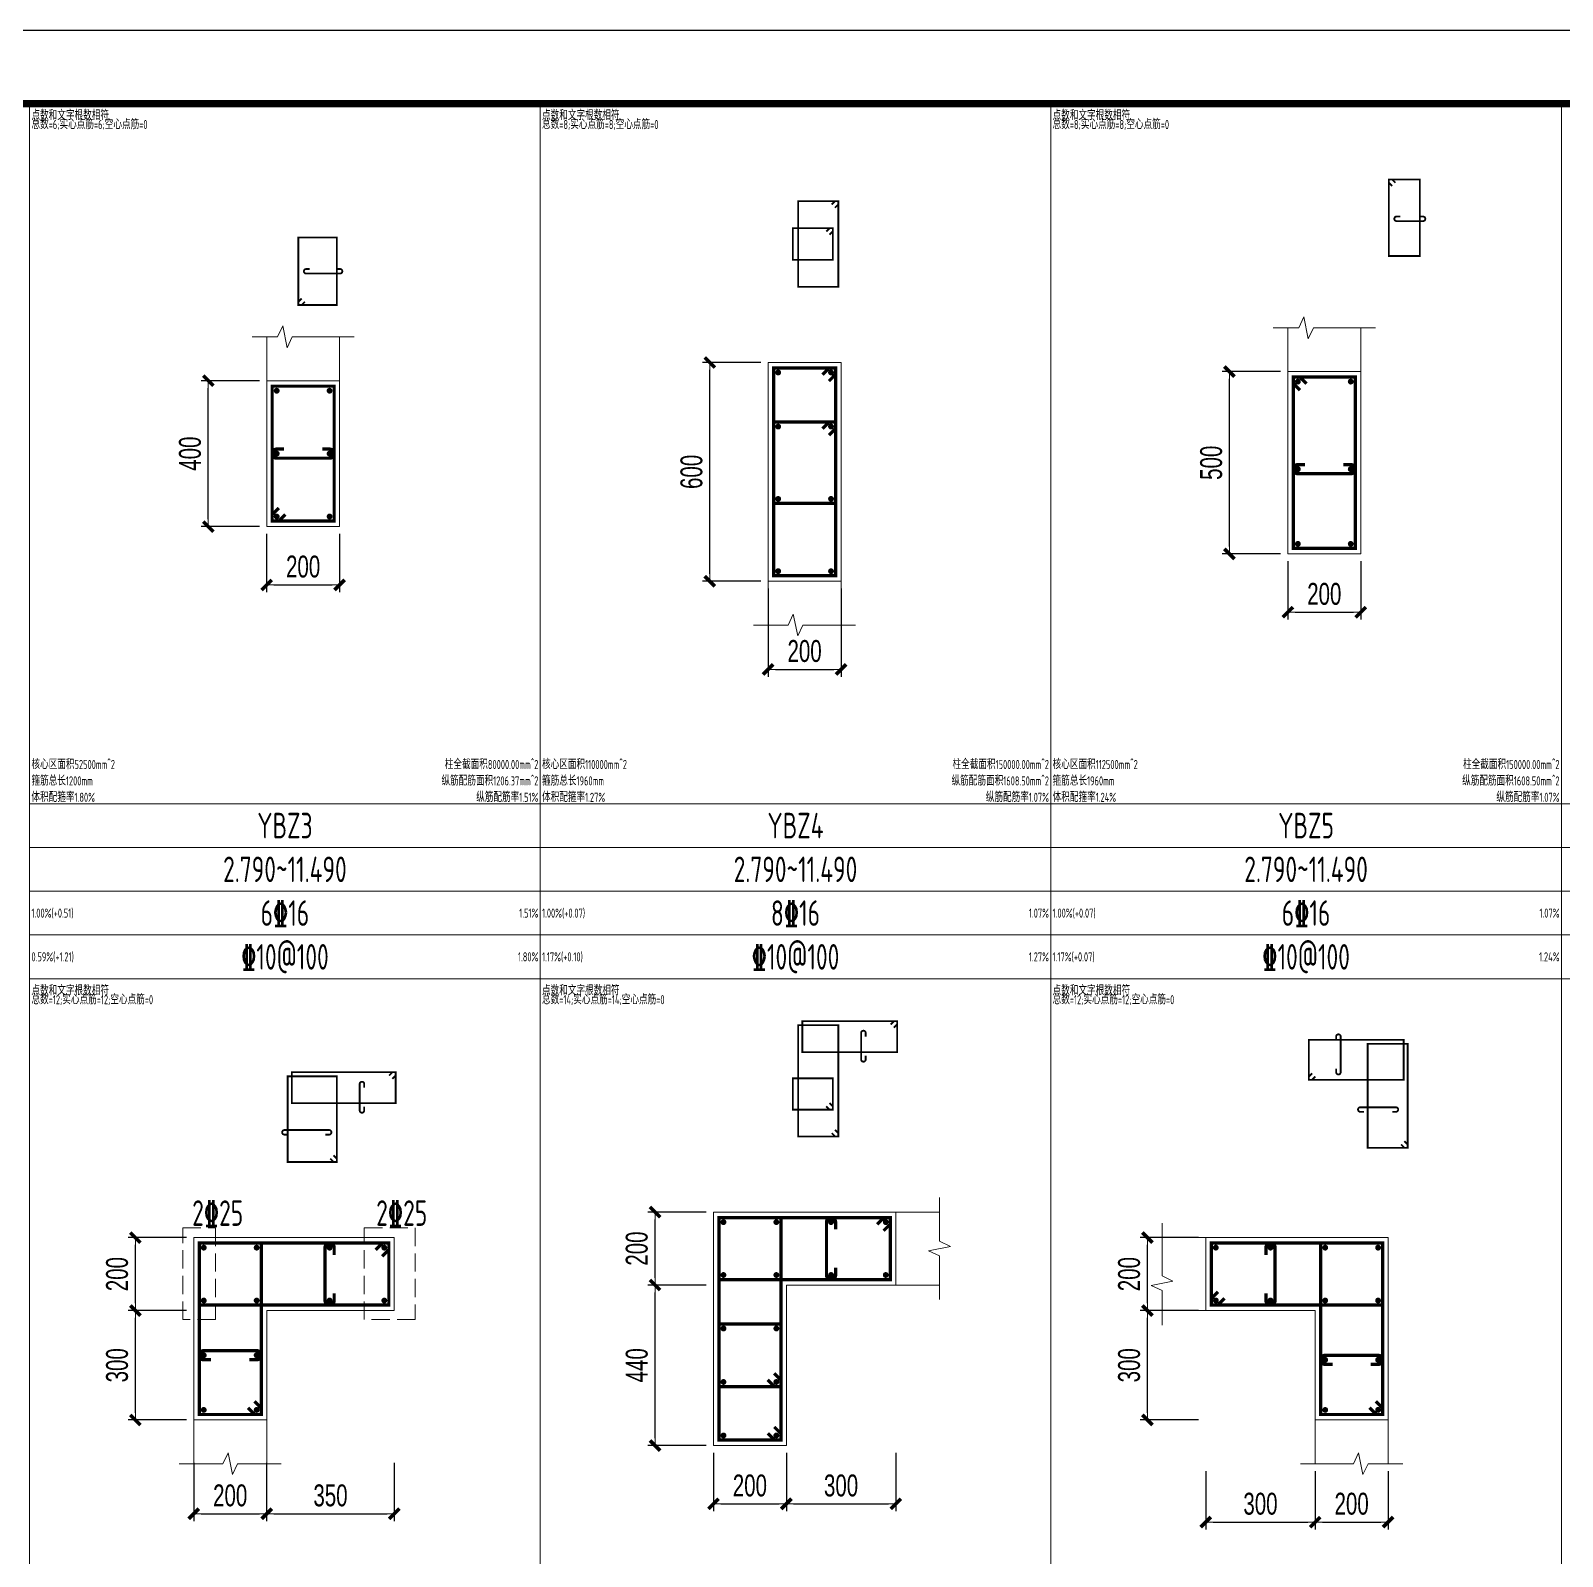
# Model space of a CAD drawing. Extents: x -129922 to 1190196, y -520662 to 139923.
# Drawn here: x 386104 to 407104, y -277397 to -256477 of the extents above; entities that cross this region are included whole.
import ezdxf
from ezdxf.enums import TextEntityAlignment as Align

# ---------------------------------------------------------------- set-up
doc = ezdxf.new("R2010")
doc.units = 0
doc.header["$LTSCALE"] = 1000
doc.header["$MEASUREMENT"] = 0
doc.linetypes.add('DASH', pattern=[0.35, 0.25, -0.1])
for name, color, linetype, lineweight in [('S-墙柱-REIN', 1, 'Continuous', 20), ('S-墙柱-大样细线', 7, 'Continuous', 20), ('S-墙柱-编号', 4, 'Continuous', 20), ('S-墙柱-连梁虚线', 4, 'DASH', 20), ('S-大样-DIM', 3, 'Continuous', 20), ('S-大样-REIN', 1, 'Continuous', 20), ('S-大样-实线', 2, 'Continuous', 20), ('S-通用-TAB', 7, 'Continuous', 20)]:
    doc.layers.add(name, color=color, linetype=linetype, lineweight=lineweight)
doc.layers.add('Y-云图图框', color=7, linetype='Continuous')
doc.layers.add('z-计算配筋', color=7, linetype='Continuous')
doc.layers.add('配箍校核', color=34, linetype='Continuous', plot=False)
doc.styles.add('_YT_Name', font='', dxfattribs={"width": 0.8})
doc.styles.add('_YT_Sign_Text', font='ros.shx', dxfattribs={"width": 0.8, "bigfont": 'hztxt.shx'})
doc.styles.add('BW_Dim', font='Bweng.shx', dxfattribs={"width": 0.7, "bigfont": 'hztxt.shx'})
doc.styles.add('BW_Rein', font='tssdeng.shx', dxfattribs={"width": 0.7, "bigfont": 'hztxt.shx'})
doc.styles.get("Standard").update_dxf_attribs({"font": 'gbenor.shx', "bigfont": 'gbcbig.shx'})
doc.styles.add('TSSD_Rein', font='tssdeng.shx', dxfattribs={"width": 0.7, "bigfont": 'hztxt.shx'})
doc.styles.get('_YT_Name').set_extended_font_data('SimHei')
doc.dimstyles.new('Cyz_20_100', dxfattribs={"dimtxt": 300, "dimasz": 100, "dimexe": 100, "dimexo": 100, "dimgap": 100, "dimtad": 1, "dimdec": 0, "dimlfac": 0.2, "dimzin": 0, "dimdsep": 46, "dimtxsty": 'BW_Dim', "dimblk": '_bwk', "dimcen": 0, "dimclrt": 7, "dimadec": 0, "dimazin": 0, "dimtfac": 1, "dimtdec": 0, "dimtix": 1, "dimtmove": 2, "dimatfit": 0, "dimfxl": 0, "dimtolj": 1, "dimtzin": 0, "dimarcsym": 0})

# ---------------------------------------------------------------- blocks, each defined once
blk = doc.blocks.new('ECMCTK_A1_横_单行图名--0')
at = {"color": 4}
blk.add_lwpolyline([(0, 0), (841, 0), (841, 594), (0, 594)], close=True, dxfattribs=at)
at = {"const_width": 1}
blk.add_lwpolyline([(25, 10), (831, 10), (831, 584), (25, 584)], close=True, dxfattribs=at)
at = {"color": 80, "flags": 3}
for tag, height, p in [('YTHQINS', 3, (34.31, 585.5)), ('ECMCKEY', 3, (292.07, 288.23)), ('YTTQINS', 5.62, (848.03, 12.81)), ('YTFRAME', 3, (652.76, 5.84)), ('YTBARCODE_T1', 3, (749.78, 5.95))]:
    blk.add_attdef(tag, text='', height=height, dxfattribs=at).set_placement(p, align=Align.MIDDLE_CENTER)
for tag, height, style, width, p in [('工程号', 4, '_YT_Sign_Text', 0.5, (804.08, 44.12)), ('证书编号', 4, '_YT_Sign_Text', 0.8, (708.87, 43.81)), ('审查批准号', 4, '_YT_Sign_Text', 0.8, (761.06, 43.81)), ('设计单位', 6, '_YT_Name', 0.8, (623.75, 38.6)), ('建设单位', 4, '_YT_Sign_Text', 0.8, (734.96, 36.11)), ('阶段', 4, '_YT_Sign_Text', 0.8, (804.08, 35.81)), ('项目号', 4, '_YT_Sign_Text', 0.5, (822.08, 33.72)), ('项目名称', 4, '_YT_Sign_Text', 0.8, (734.96, 28.11)), ('专业', 4, '_YT_Sign_Text', 0.8, (804.08, 27.31)), ('图纸编号', 4, '_YT_Sign_Text', 0.5, (803.93, 19.36)), ('图纸名称', 4.5, '_YT_Name', 0.8, (735.39, 15.06)), ('版本号', 4, '_YT_Sign_Text', 0.8, (822.08, 13)), ('出图比例', 4.2, '_YT_Sign_Text', 0.8, (681.82, 11.78)), ('日期', 4, '_YT_Sign_Text', 0.5, (803.88, 12.13))]:
    blk.add_attdef(tag, text='', height=height, dxfattribs=dict(style=style, width=width)).set_placement(p, align=Align.CENTER)
at = {"style": '_YT_Sign_Text', "width": 0.8, "flags": 3}
for tag, p, height in [('[审定人]', (590.95, 27.81), 4.1), ('{审定人}', (605.87, 26.45), 6.24), ('[校对人]', (642.23, 27.82), 4.1), ('{校对人}', (658.35, 26.53), 6.24), ('{审核人}', (606.98, 18.44), 6.24), ('{设计人}', (658.48, 18.54), 6.24), ('[审核人]', (591.01, 19.76), 4.1), ('[设计人]', (642.47, 20.21), 4.1), ('{项目负责人}', (608.28, 10.72), 6.24), ('{专业负责人}', (658.58, 10.36), 6.24), ('[项目负责人]', (590.78, 12.01), 4.1), ('[专业负责人]', (642.74, 11.77), 4.1)]:
    blk.add_attdef(tag, p, '', height=height, dxfattribs=at)
at = {"color": 80, "flags": 3}
for tag, p in [('YTQRCODE', (551.04, 11.91)), ('YTBZSIT', (25, 10)), ('EXT_TK_LEFT', (25, 10))]:
    blk.add_attdef(tag, p, '', height=3, dxfattribs=at)
blk = doc.blocks.new('_bwk')
blk.add_line((-1, 0), (0, 0))
at = {"const_width": 0.5}
blk.add_lwpolyline([(-0.7, -0.7), (0.7, 0.7)], dxfattribs=at)
blk = doc.blocks.new('*D1478')
at = {"layer": 'Defpoints', "color": 0, "transparency": 16777216}
for p in [(388540, -261277), (389340, -261277), (389340, -263277)]:
    blk.add_point(p, dxfattribs=at)
at = {"layer": 'S-大样-DIM', "color": 0, "lineweight": -2, "transparency": 16777216}
for p, q in [((389240, -261277), (388440, -261277)), ((388540, -263177), (388540, -261377)), ((389240, -263277), (388440, -263277))]:
    blk.add_line(p, q, dxfattribs=at)
at = {"layer": 'S-大样-DIM', "color": 0, "lineweight": -2, "transparency": 16777216, "xscale": 100, "yscale": 100, "zscale": 100}
for p, rotation in [((388540, -261277), 90), ((388540, -263277), 270)]:
    blk.add_blockref('_bwk', p, dxfattribs=dict(at, rotation=rotation))
at = {"layer": 'S-大样-DIM', "color": 7, "transparency": 16777216, "insert": (388290, -262277), "char_height": 300, "attachment_point": 5, "rotation": 90, "style": 'BW_Dim'}
blk.add_mtext('\\A1;400', dxfattribs=at)
blk = doc.blocks.new('*D1479')
at = {"layer": 'Defpoints', "color": 0, "transparency": 16777216}
for p in [(389340, -263277), (390340, -263277), (390340, -264077)]:
    blk.add_point(p, dxfattribs=at)
at = {"layer": 'S-大样-DIM', "color": 0, "lineweight": -2, "transparency": 16777216}
for p, q in [((389340, -263377), (389340, -264177)), ((390340, -263377), (390340, -264177)), ((389440, -264077), (390240, -264077))]:
    blk.add_line(p, q, dxfattribs=at)
at = {"layer": 'S-大样-DIM', "color": 0, "lineweight": -2, "transparency": 16777216, "xscale": 100, "yscale": 100, "zscale": 100, "rotation": 180}
blk.add_blockref('_bwk', (389340, -264077), dxfattribs=at)
at = {"layer": 'S-大样-DIM', "color": 0, "lineweight": -2, "transparency": 16777216, "xscale": 100, "yscale": 100, "zscale": 100}
blk.add_blockref('_bwk', (390340, -264077), dxfattribs=at)
at = {"layer": 'S-大样-DIM', "color": 7, "transparency": 16777216, "insert": (389840, -263827), "char_height": 300, "attachment_point": 5, "style": 'BW_Dim'}
blk.add_mtext('\\A1;200', dxfattribs=at)
blk = doc.blocks.new('*D1434')
at = {"layer": 'Defpoints', "color": 0, "transparency": 16777216}
for p in [(403715, -276127), (404715, -276127), (404715, -276927)]:
    blk.add_point(p, dxfattribs=at)
at = {"layer": 'S-大样-DIM', "color": 0, "lineweight": -2, "transparency": 16777216}
for p, q in [((403715, -276227), (403715, -277027)), ((404715, -276227), (404715, -277027)), ((403815, -276927), (404615, -276927))]:
    blk.add_line(p, q, dxfattribs=at)
at = {"layer": 'S-大样-DIM', "color": 0, "lineweight": -2, "transparency": 16777216, "xscale": 100, "yscale": 100, "zscale": 100, "rotation": 180}
blk.add_blockref('_bwk', (403715, -276927), dxfattribs=at)
at = {"layer": 'S-大样-DIM', "color": 0, "lineweight": -2, "transparency": 16777216, "xscale": 100, "yscale": 100, "zscale": 100}
blk.add_blockref('_bwk', (404715, -276927), dxfattribs=at)
at = {"layer": 'S-大样-DIM', "color": 7, "transparency": 16777216, "insert": (404215, -276677), "char_height": 300, "attachment_point": 5, "style": 'BW_Dim'}
blk.add_mtext('\\A1;200', dxfattribs=at)
blk = doc.blocks.new('*D1435')
at = {"layer": 'Defpoints', "color": 0, "transparency": 16777216}
for p in [(402215, -276127), (403715, -276127), (403715, -276927)]:
    blk.add_point(p, dxfattribs=at)
at = {"layer": 'S-大样-DIM', "color": 0, "lineweight": -2, "transparency": 16777216}
for p, q in [((402215, -276227), (402215, -277027)), ((403715, -276227), (403715, -277027)), ((402315, -276927), (403615, -276927))]:
    blk.add_line(p, q, dxfattribs=at)
at = {"layer": 'S-大样-DIM', "color": 0, "lineweight": -2, "transparency": 16777216, "xscale": 100, "yscale": 100, "zscale": 100, "rotation": 180}
blk.add_blockref('_bwk', (402215, -276927), dxfattribs=at)
at = {"layer": 'S-大样-DIM', "color": 0, "lineweight": -2, "transparency": 16777216, "xscale": 100, "yscale": 100, "zscale": 100}
blk.add_blockref('_bwk', (403715, -276927), dxfattribs=at)
at = {"layer": 'S-大样-DIM', "color": 7, "transparency": 16777216, "insert": (402965, -276677), "char_height": 300, "attachment_point": 5, "style": 'BW_Dim'}
blk.add_mtext('\\A1;300', dxfattribs=at)
blk = doc.blocks.new('*D1436')
at = {"layer": 'Defpoints', "color": 0, "transparency": 16777216}
for p in [(401415, -273027), (402215, -273027), (402215, -274027)]:
    blk.add_point(p, dxfattribs=at)
at = {"layer": 'S-大样-DIM', "color": 0, "lineweight": -2, "transparency": 16777216}
for p, q in [((402115, -273027), (401315, -273027)), ((401415, -273927), (401415, -273127)), ((402115, -274027), (401315, -274027))]:
    blk.add_line(p, q, dxfattribs=at)
at = {"layer": 'S-大样-DIM', "color": 0, "lineweight": -2, "transparency": 16777216, "xscale": 100, "yscale": 100, "zscale": 100}
for p, rotation in [((401415, -273027), 90), ((401415, -274027), 270)]:
    blk.add_blockref('_bwk', p, dxfattribs=dict(at, rotation=rotation))
at = {"layer": 'S-大样-DIM', "color": 7, "transparency": 16777216, "insert": (401165, -273527), "char_height": 300, "attachment_point": 5, "rotation": 90, "style": 'BW_Dim'}
blk.add_mtext('\\A1;200', dxfattribs=at)
blk = doc.blocks.new('*D1437')
at = {"layer": 'Defpoints', "color": 0, "transparency": 16777216}
for p in [(401415, -274027), (402215, -274027), (402215, -275527)]:
    blk.add_point(p, dxfattribs=at)
at = {"layer": 'S-大样-DIM', "color": 0, "lineweight": -2, "transparency": 16777216}
for p, q in [((402115, -274027), (401315, -274027)), ((401415, -275427), (401415, -274127)), ((402115, -275527), (401315, -275527))]:
    blk.add_line(p, q, dxfattribs=at)
at = {"layer": 'S-大样-DIM', "color": 0, "lineweight": -2, "transparency": 16777216, "xscale": 100, "yscale": 100, "zscale": 100}
for p, rotation in [((401415, -274027), 90), ((401415, -275527), 270)]:
    blk.add_blockref('_bwk', p, dxfattribs=dict(at, rotation=rotation))
at = {"layer": 'S-大样-DIM', "color": 7, "transparency": 16777216, "insert": (401165, -274777), "char_height": 300, "attachment_point": 5, "rotation": 90, "style": 'BW_Dim'}
blk.add_mtext('\\A1;300', dxfattribs=at)
blk = doc.blocks.new('*D1438')
at = {"layer": 'Defpoints', "color": 0, "transparency": 16777216}
for p in [(396465, -275877), (397965, -275877), (397965, -276677)]:
    blk.add_point(p, dxfattribs=at)
at = {"layer": 'S-大样-DIM', "color": 0, "lineweight": -2, "transparency": 16777216}
for p, q in [((396465, -275977), (396465, -276777)), ((397965, -275977), (397965, -276777)), ((396565, -276677), (397865, -276677))]:
    blk.add_line(p, q, dxfattribs=at)
at = {"layer": 'S-大样-DIM', "color": 0, "lineweight": -2, "transparency": 16777216, "xscale": 100, "yscale": 100, "zscale": 100, "rotation": 180}
blk.add_blockref('_bwk', (396465, -276677), dxfattribs=at)
at = {"layer": 'S-大样-DIM', "color": 0, "lineweight": -2, "transparency": 16777216, "xscale": 100, "yscale": 100, "zscale": 100}
blk.add_blockref('_bwk', (397965, -276677), dxfattribs=at)
at = {"layer": 'S-大样-DIM', "color": 7, "transparency": 16777216, "insert": (397215, -276427), "char_height": 300, "attachment_point": 5, "style": 'BW_Dim'}
blk.add_mtext('\\A1;300', dxfattribs=at)
blk = doc.blocks.new('*D1439')
at = {"layer": 'Defpoints', "color": 0, "transparency": 16777216}
for p in [(395465, -275877), (396465, -275877), (396465, -276677)]:
    blk.add_point(p, dxfattribs=at)
at = {"layer": 'S-大样-DIM', "color": 0, "lineweight": -2, "transparency": 16777216}
for p, q in [((395465, -275977), (395465, -276777)), ((396465, -275977), (396465, -276777)), ((395565, -276677), (396365, -276677))]:
    blk.add_line(p, q, dxfattribs=at)
at = {"layer": 'S-大样-DIM', "color": 0, "lineweight": -2, "transparency": 16777216, "xscale": 100, "yscale": 100, "zscale": 100, "rotation": 180}
blk.add_blockref('_bwk', (395465, -276677), dxfattribs=at)
at = {"layer": 'S-大样-DIM', "color": 0, "lineweight": -2, "transparency": 16777216, "xscale": 100, "yscale": 100, "zscale": 100}
blk.add_blockref('_bwk', (396465, -276677), dxfattribs=at)
at = {"layer": 'S-大样-DIM', "color": 7, "transparency": 16777216, "insert": (395965, -276427), "char_height": 300, "attachment_point": 5, "style": 'BW_Dim'}
blk.add_mtext('\\A1;200', dxfattribs=at)
blk = doc.blocks.new('*D1440')
at = {"layer": 'Defpoints', "color": 0, "transparency": 16777216}
for p in [(394665, -272677), (395465, -272677), (395465, -273677)]:
    blk.add_point(p, dxfattribs=at)
at = {"layer": 'S-大样-DIM', "color": 0, "lineweight": -2, "transparency": 16777216}
for p, q in [((395365, -272677), (394565, -272677)), ((394665, -273577), (394665, -272777)), ((395365, -273677), (394565, -273677))]:
    blk.add_line(p, q, dxfattribs=at)
at = {"layer": 'S-大样-DIM', "color": 0, "lineweight": -2, "transparency": 16777216, "xscale": 100, "yscale": 100, "zscale": 100}
for p, rotation in [((394665, -272677), 90), ((394665, -273677), 270)]:
    blk.add_blockref('_bwk', p, dxfattribs=dict(at, rotation=rotation))
at = {"layer": 'S-大样-DIM', "color": 7, "transparency": 16777216, "insert": (394415, -273177), "char_height": 300, "attachment_point": 5, "rotation": 90, "style": 'BW_Dim'}
blk.add_mtext('\\A1;200', dxfattribs=at)
blk = doc.blocks.new('*D1441')
at = {"layer": 'Defpoints', "color": 0, "transparency": 16777216}
for p in [(394665, -273677), (395465, -273677), (395465, -275877)]:
    blk.add_point(p, dxfattribs=at)
at = {"layer": 'S-大样-DIM', "color": 0, "lineweight": -2, "transparency": 16777216}
for p, q in [((395365, -273677), (394565, -273677)), ((394665, -275777), (394665, -273777)), ((395365, -275877), (394565, -275877))]:
    blk.add_line(p, q, dxfattribs=at)
at = {"layer": 'S-大样-DIM', "color": 0, "lineweight": -2, "transparency": 16777216, "xscale": 100, "yscale": 100, "zscale": 100}
for p, rotation in [((394665, -273677), 90), ((394665, -275877), 270)]:
    blk.add_blockref('_bwk', p, dxfattribs=dict(at, rotation=rotation))
at = {"layer": 'S-大样-DIM', "color": 7, "transparency": 16777216, "insert": (394415, -274777), "char_height": 300, "attachment_point": 5, "rotation": 90, "style": 'BW_Dim'}
blk.add_mtext('\\A1;440', dxfattribs=at)
blk = doc.blocks.new('*D1442')
at = {"layer": 'Defpoints', "color": 0, "transparency": 16777216}
for p in [(389340, -276013), (391090, -276013), (391090, -276813)]:
    blk.add_point(p, dxfattribs=at)
at = {"layer": 'S-大样-DIM', "color": 0, "lineweight": -2, "transparency": 16777216}
for p, q in [((389340, -276113), (389340, -276913)), ((391090, -276113), (391090, -276913)), ((389440, -276813), (390990, -276813))]:
    blk.add_line(p, q, dxfattribs=at)
at = {"layer": 'S-大样-DIM', "color": 0, "lineweight": -2, "transparency": 16777216, "xscale": 100, "yscale": 100, "zscale": 100, "rotation": 180}
blk.add_blockref('_bwk', (389340, -276813), dxfattribs=at)
at = {"layer": 'S-大样-DIM', "color": 0, "lineweight": -2, "transparency": 16777216, "xscale": 100, "yscale": 100, "zscale": 100}
blk.add_blockref('_bwk', (391090, -276813), dxfattribs=at)
at = {"layer": 'S-大样-DIM', "color": 7, "transparency": 16777216, "insert": (390215, -276563), "char_height": 300, "attachment_point": 5, "style": 'BW_Dim'}
blk.add_mtext('\\A1;350', dxfattribs=at)
blk = doc.blocks.new('*D1443')
at = {"layer": 'Defpoints', "color": 0, "transparency": 16777216}
for p in [(388340, -276013), (389340, -276013), (389340, -276813)]:
    blk.add_point(p, dxfattribs=at)
at = {"layer": 'S-大样-DIM', "color": 0, "lineweight": -2, "transparency": 16777216}
for p, q in [((388340, -276113), (388340, -276913)), ((389340, -276113), (389340, -276913)), ((388440, -276813), (389240, -276813))]:
    blk.add_line(p, q, dxfattribs=at)
at = {"layer": 'S-大样-DIM', "color": 0, "lineweight": -2, "transparency": 16777216, "xscale": 100, "yscale": 100, "zscale": 100, "rotation": 180}
blk.add_blockref('_bwk', (388340, -276813), dxfattribs=at)
at = {"layer": 'S-大样-DIM', "color": 0, "lineweight": -2, "transparency": 16777216, "xscale": 100, "yscale": 100, "zscale": 100}
blk.add_blockref('_bwk', (389340, -276813), dxfattribs=at)
at = {"layer": 'S-大样-DIM', "color": 7, "transparency": 16777216, "insert": (388840, -276563), "char_height": 300, "attachment_point": 5, "style": 'BW_Dim'}
blk.add_mtext('\\A1;200', dxfattribs=at)
blk = doc.blocks.new('*D1444')
at = {"layer": 'Defpoints', "color": 0, "transparency": 16777216}
for p in [(387540, -273027), (388340, -273027), (388340, -274027)]:
    blk.add_point(p, dxfattribs=at)
at = {"layer": 'S-大样-DIM', "color": 0, "lineweight": -2, "transparency": 16777216}
for p, q in [((388240, -273027), (387440, -273027)), ((387540, -273927), (387540, -273127)), ((388240, -274027), (387440, -274027))]:
    blk.add_line(p, q, dxfattribs=at)
at = {"layer": 'S-大样-DIM', "color": 0, "lineweight": -2, "transparency": 16777216, "xscale": 100, "yscale": 100, "zscale": 100}
for p, rotation in [((387540, -273027), 90), ((387540, -274027), 270)]:
    blk.add_blockref('_bwk', p, dxfattribs=dict(at, rotation=rotation))
at = {"layer": 'S-大样-DIM', "color": 7, "transparency": 16777216, "insert": (387290, -273527), "char_height": 300, "attachment_point": 5, "rotation": 90, "style": 'BW_Dim'}
blk.add_mtext('\\A1;200', dxfattribs=at)
blk = doc.blocks.new('*D1445')
at = {"layer": 'Defpoints', "color": 0, "transparency": 16777216}
for p in [(387540, -274027), (388340, -274027), (388340, -275527)]:
    blk.add_point(p, dxfattribs=at)
at = {"layer": 'S-大样-DIM', "color": 0, "lineweight": -2, "transparency": 16777216}
for p, q in [((388240, -274027), (387440, -274027)), ((387540, -275427), (387540, -274127)), ((388240, -275527), (387440, -275527))]:
    blk.add_line(p, q, dxfattribs=at)
at = {"layer": 'S-大样-DIM', "color": 0, "lineweight": -2, "transparency": 16777216, "xscale": 100, "yscale": 100, "zscale": 100}
for p, rotation in [((387540, -274027), 90), ((387540, -275527), 270)]:
    blk.add_blockref('_bwk', p, dxfattribs=dict(at, rotation=rotation))
at = {"layer": 'S-大样-DIM', "color": 7, "transparency": 16777216, "insert": (387290, -274777), "char_height": 300, "attachment_point": 5, "rotation": 90, "style": 'BW_Dim'}
blk.add_mtext('\\A1;300', dxfattribs=at)
blk = doc.blocks.new('*D1450')
at = {"layer": 'Defpoints', "color": 0, "transparency": 16777216}
for p in [(395415, -261027), (396215, -261027), (396215, -264027)]:
    blk.add_point(p, dxfattribs=at)
at = {"layer": 'S-大样-DIM', "color": 0, "lineweight": -2, "transparency": 16777216}
for p, q in [((396115, -261027), (395315, -261027)), ((395415, -263927), (395415, -261127)), ((396115, -264027), (395315, -264027))]:
    blk.add_line(p, q, dxfattribs=at)
at = {"layer": 'S-大样-DIM', "color": 0, "lineweight": -2, "transparency": 16777216, "xscale": 100, "yscale": 100, "zscale": 100}
for p, rotation in [((395415, -261027), 90), ((395415, -264027), 270)]:
    blk.add_blockref('_bwk', p, dxfattribs=dict(at, rotation=rotation))
at = {"layer": 'S-大样-DIM', "color": 7, "transparency": 16777216, "insert": (395165, -262527), "char_height": 300, "attachment_point": 5, "rotation": 90, "style": 'BW_Dim'}
blk.add_mtext('\\A1;600', dxfattribs=at)
blk = doc.blocks.new('*D1451')
at = {"layer": 'Defpoints', "color": 0, "transparency": 16777216}
for p in [(396215, -264027), (397215, -264027), (397215, -265235)]:
    blk.add_point(p, dxfattribs=at)
at = {"layer": 'S-大样-DIM', "color": 0, "lineweight": -2, "transparency": 16777216}
for p, q in [((396215, -264127), (396215, -265335)), ((397215, -264127), (397215, -265335)), ((396315, -265235), (397115, -265235))]:
    blk.add_line(p, q, dxfattribs=at)
at = {"layer": 'S-大样-DIM', "color": 0, "lineweight": -2, "transparency": 16777216, "xscale": 100, "yscale": 100, "zscale": 100, "rotation": 180}
blk.add_blockref('_bwk', (396215, -265235), dxfattribs=at)
at = {"layer": 'S-大样-DIM', "color": 0, "lineweight": -2, "transparency": 16777216, "xscale": 100, "yscale": 100, "zscale": 100}
blk.add_blockref('_bwk', (397215, -265235), dxfattribs=at)
at = {"layer": 'S-大样-DIM', "color": 7, "transparency": 16777216, "insert": (396715, -264985), "char_height": 300, "attachment_point": 5, "style": 'BW_Dim'}
blk.add_mtext('\\A1;200', dxfattribs=at)
blk = doc.blocks.new('*D1452')
at = {"layer": 'Defpoints', "color": 0, "transparency": 16777216}
for p in [(402540, -261152), (403340, -261152), (403340, -263652)]:
    blk.add_point(p, dxfattribs=at)
at = {"layer": 'S-大样-DIM', "color": 0, "lineweight": -2, "transparency": 16777216}
for p, q in [((403240, -261152), (402440, -261152)), ((402540, -263552), (402540, -261252)), ((403240, -263652), (402440, -263652))]:
    blk.add_line(p, q, dxfattribs=at)
at = {"layer": 'S-大样-DIM', "color": 0, "lineweight": -2, "transparency": 16777216, "xscale": 100, "yscale": 100, "zscale": 100}
for p, rotation in [((402540, -261152), 90), ((402540, -263652), 270)]:
    blk.add_blockref('_bwk', p, dxfattribs=dict(at, rotation=rotation))
at = {"layer": 'S-大样-DIM', "color": 7, "transparency": 16777216, "insert": (402290, -262402), "char_height": 300, "attachment_point": 5, "rotation": 90, "style": 'BW_Dim'}
blk.add_mtext('\\A1;500', dxfattribs=at)
blk = doc.blocks.new('*D1453')
at = {"layer": 'Defpoints', "color": 0, "transparency": 16777216}
for p in [(403340, -263652), (404340, -263652), (404340, -264452)]:
    blk.add_point(p, dxfattribs=at)
at = {"layer": 'S-大样-DIM', "color": 0, "lineweight": -2, "transparency": 16777216}
for p, q in [((403340, -263752), (403340, -264552)), ((404340, -263752), (404340, -264552)), ((403440, -264452), (404240, -264452))]:
    blk.add_line(p, q, dxfattribs=at)
at = {"layer": 'S-大样-DIM', "color": 0, "lineweight": -2, "transparency": 16777216, "xscale": 100, "yscale": 100, "zscale": 100, "rotation": 180}
blk.add_blockref('_bwk', (403340, -264452), dxfattribs=at)
at = {"layer": 'S-大样-DIM', "color": 0, "lineweight": -2, "transparency": 16777216, "xscale": 100, "yscale": 100, "zscale": 100}
blk.add_blockref('_bwk', (404340, -264452), dxfattribs=at)
at = {"layer": 'S-大样-DIM', "color": 7, "transparency": 16777216, "insert": (403840, -264202), "char_height": 300, "attachment_point": 5, "style": 'BW_Dim'}
blk.add_mtext('\\A1;200', dxfattribs=at)

msp = doc.modelspace()

# ---------------------------------------------------------------- linework, layer by layer
at = {"layer": 'S-墙柱-REIN', "const_width": 40}
for points in [[(396332.7, -261164.2, 1), (396372.7, -261164.2, 1)], [(397057.7, -261164.2, 1), (397097.7, -261164.2, 1)], [(389457.7, -261414.2, 1), (389497.7, -261414.2, 1)], [(390182.7, -261414.2, 1), (390222.7, -261414.2, 1)], [(403457.7, -261289.2, 1), (403497.7, -261289.2, 1)], [(404182.7, -261289.2, 1), (404222.7, -261289.2, 1)], [(396332.7, -261905.9, 1), (396372.7, -261905.9, 1)], [(397057.7, -261905.9, 1), (397097.7, -261905.9, 1)], [(389457.7, -262276.7, 1), (389497.7, -262276.7, 1)], [(390182.7, -262276.7, 1), (390222.7, -262276.7, 1)], [(403457.7, -262489.9, 1), (403497.7, -262489.9, 1)], [(404182.7, -262489.9, 1), (404222.7, -262489.9, 1)], [(396332.7, -262897.6, 1), (396372.7, -262897.6, 1)], [(397057.7, -262897.6, 1), (397097.7, -262897.6, 1)], [(389457.7, -263139.2, 1), (389497.7, -263139.2, 1)], [(390182.7, -263139.2, 1), (390222.7, -263139.2, 1)], [(403457.7, -263514.2, 1), (403497.7, -263514.2, 1)], [(404182.7, -263514.2, 1), (404222.7, -263514.2, 1)], [(396332.7, -263889.2, 1), (396372.7, -263889.2, 1)], [(397057.7, -263889.2, 1), (397097.7, -263889.2, 1)], [(395582.7, -272814.2, 1), (395622.7, -272814.2, 1)], [(396307.7, -272814.2, 1), (396347.7, -272814.2, 1)], [(397057.7, -272814.2, 1), (397097.7, -272814.2, 1)], [(397807.7, -272814.2, 1), (397847.7, -272814.2, 1)], [(388457.7, -273164.2, 1), (388497.7, -273164.2, 1)], [(389182.7, -273164.2, 1), (389222.7, -273164.2, 1)], [(390182.7, -273164.2, 1), (390222.7, -273164.2, 1)], [(390932.7, -273164.2, 1), (390972.7, -273164.2, 1)], [(402332.7, -273164.2, 1), (402372.7, -273164.2, 1)], [(403082.7, -273164.2, 1), (403122.7, -273164.2, 1)], [(403832.7, -273164.2, 1), (403872.7, -273164.2, 1)], [(404557.7, -273164.2, 1), (404597.7, -273164.2, 1)], [(395582.7, -273539.2, 1), (395622.7, -273539.2, 1)], [(396307.7, -273539.2, 1), (396347.7, -273539.2, 1)], [(397057.7, -273539.2, 1), (397097.7, -273539.2, 1)], [(397807.7, -273539.2, 1), (397847.7, -273539.2, 1)], [(388457.7, -273889.2, 1), (388497.7, -273889.2, 1)], [(389182.7, -273889.2, 1), (389222.7, -273889.2, 1)], [(390182.7, -273889.2, 1), (390222.7, -273889.2, 1)], [(390932.7, -273889.2, 1), (390972.7, -273889.2, 1)], [(402332.7, -273889.2, 1), (402372.7, -273889.2, 1)], [(403082.7, -273889.2, 1), (403122.7, -273889.2, 1)], [(403832.7, -273889.2, 1), (403872.7, -273889.2, 1)], [(404557.7, -273889.2, 1), (404597.7, -273889.2, 1)], [(395582.7, -274272.6, 1), (395622.7, -274272.6, 1)], [(396307.7, -274272.6, 1), (396347.7, -274272.6, 1)], [(388457.7, -274639.2, 1), (388497.7, -274639.2, 1)], [(389182.7, -274639.2, 1), (389222.7, -274639.2, 1)], [(403832.7, -274702.8, 1), (403872.7, -274702.8, 1)], [(404557.7, -274702.8, 1), (404597.7, -274702.8, 1)], [(395582.7, -275005.9, 1), (395622.7, -275005.9, 1)], [(396307.7, -275005.9, 1), (396347.7, -275005.9, 1)], [(388457.7, -275389.2, 1), (388497.7, -275389.2, 1)], [(389182.7, -275389.2, 1), (389222.7, -275389.2, 1)], [(403832.7, -275389.2, 1), (403872.7, -275389.2, 1)], [(404557.7, -275389.2, 1), (404597.7, -275389.2, 1)], [(395582.7, -275739.2, 1), (395622.7, -275739.2, 1)], [(396307.7, -275739.2, 1), (396347.7, -275739.2, 1)]]:
    msp.add_lwpolyline(points, format="xyb", close=True, dxfattribs=at)
at = {"layer": 'S-墙柱-大样细线'}
for points in [[(397215.2, -261026.7), (396215.2, -261026.7), (396215.2, -264026.7), (397215.2, -264026.7)], [(403340.2, -261151.7), (404340.2, -261151.7), (404340.2, -263651.7), (403340.2, -263651.7)], [(389340.2, -263276.7), (390340.2, -263276.7), (390340.2, -261276.7), (389340.2, -261276.7)], [(396465.2, -273676.7), (396465.2, -275876.7), (395465.2, -275876.7), (395465.2, -272676.7), (397965.2, -272676.7), (397965.2, -273676.7)], [(389340.2, -274026.7), (389340.2, -275526.7), (388340.2, -275526.7), (388340.2, -273026.7), (391090.2, -273026.7), (391090.2, -274026.7)], [(403715.2, -274026.7), (402215.2, -274026.7), (402215.2, -273026.7), (404715.2, -273026.7), (404715.2, -275526.7), (403715.2, -275526.7)]]:
    msp.add_lwpolyline(points, close=True, dxfattribs=at)
at = {"layer": 'S-墙柱-连梁虚线'}
for points in [[(388189.5, -272893.2), (388639.5, -272893.2), (388639.5, -274150.4), (388189.5, -274150.4)], [(390677.6, -272893.2), (391377.6, -272893.2), (391377.6, -274150.4), (390677.6, -274150.4)]]:
    msp.add_lwpolyline(points, close=True, dxfattribs=at)
at = {"layer": 'S-大样-REIN', "color": 1}
for points, const_width in [([(404815.2, -258562.8), (404769.3, -258516.8), (404725.1, -258516.8), (404725.1, -259566.8), (405150.1, -259566.8), (405150.1, -258516.8), (404725.1, -258516.8), (404725.1, -258561), (404771, -258607)], 25), ([(397087.6, -258860.2), (397133.5, -258814.2), (397177.7, -258814.2), (397177.7, -259989.2), (396627.7, -259989.2), (396627.7, -258814.2), (397177.7, -258814.2), (397177.7, -258858.4), (397131.8, -258904.4)], 25), ([(389865.4, -260193.3), (389819.4, -260239.2), (389775.2, -260239.2), (389775.2, -259314.2), (390302.7, -259314.2), (390302.7, -260239.2), (389775.2, -260239.2), (389775.2, -260195.1), (389821.2, -260149.1)], 25), ([(396959.9, -261193.7), (397051.8, -261101.7), (397140.2, -261101.7), (397140.2, -263951.7), (396290.2, -263951.7), (396290.2, -261101.7), (397140.2, -261101.7), (397140.2, -261190.1), (397048.3, -261282.1)], 45), ([(403595.5, -261318.7), (403503.6, -261226.7), (403415.2, -261226.7), (403415.2, -263576.7), (404265.2, -263576.7), (404265.2, -261226.7), (403415.2, -261226.7), (403415.2, -261315.1), (403507.2, -261407.1)], 45), ([(389595.5, -263109.8), (389503.6, -263201.7), (389415.2, -263201.7), (389415.2, -261351.7), (390265.2, -261351.7), (390265.2, -263201.7), (389415.2, -263201.7), (389415.2, -263113.4), (389507.2, -263021.4)], 45), ([(397938, -270148.2), (397984, -270102.2), (397984, -270058), (396684, -270058), (396684, -270483), (397984, -270483), (397984, -270058), (397939.8, -270058), (397893.8, -270104)], 25), ([(397087.6, -271593.3), (397133.5, -271639.2), (397177.7, -271639.2), (397177.7, -270114.2), (396627.7, -270114.2), (396627.7, -271639.2), (397177.7, -271639.2), (397177.7, -271595.1), (397131.8, -271549.1)], 25), ([(403673.7, -270774.1), (403627.7, -270820.1), (403627.7, -270864.2), (404927.7, -270864.2), (404927.7, -270314.2), (403627.7, -270314.2), (403627.7, -270864.2), (403671.9, -270864.2), (403717.9, -270818.3)], 25), ([(404893.8, -271749.5), (404939.8, -271795.5), (404984, -271795.5), (404984, -270370.5), (404434, -270370.5), (404434, -271795.5), (404984, -271795.5), (404984, -271751.3), (404938, -271705.3)], 25), ([(390212.6, -271943.3), (390258.5, -271989.2), (390302.7, -271989.2), (390302.7, -270814.2), (389627.7, -270814.2), (389627.7, -271989.2), (390302.7, -271989.2), (390302.7, -271945.1), (390256.8, -271899.1)], 25), ([(391063, -270848.2), (391109, -270802.2), (391109, -270758), (389684, -270758), (389684, -271183), (391109, -271183), (391109, -270758), (391064.8, -270758), (391018.8, -270804)], 25), ([(396209.9, -275709.8), (396301.8, -275801.7), (396390.2, -275801.7), (396390.2, -272751.7), (395540.2, -272751.7), (395540.2, -275801.7), (396390.2, -275801.7), (396390.2, -275713.4), (396298.3, -275621.4)], 45), ([(397798.3, -272932.1), (397890.2, -272840.1), (397890.2, -272751.7), (395540.2, -272751.7), (395540.2, -273601.7), (397890.2, -273601.7), (397890.2, -272751.7), (397801.8, -272751.7), (397709.9, -272843.7)], 45), ([(389084.9, -275359.8), (389176.8, -275451.7), (389265.2, -275451.7), (389265.2, -273101.7), (388415.2, -273101.7), (388415.2, -275451.7), (389265.2, -275451.7), (389265.2, -275363.4), (389173.3, -275271.4)], 45), ([(390923.3, -273282.1), (391015.2, -273190.1), (391015.2, -273101.7), (388415.2, -273101.7), (388415.2, -273951.7), (391015.2, -273951.7), (391015.2, -273101.7), (390926.8, -273101.7), (390834.9, -273193.7)], 45), ([(402382.2, -273771.4), (402290.2, -273863.4), (402290.2, -273951.7), (404640.2, -273951.7), (404640.2, -273101.7), (402290.2, -273101.7), (402290.2, -273951.7), (402378.6, -273951.7), (402470.5, -273859.8)], 45), ([(404459.9, -275359.8), (404551.8, -275451.7), (404640.2, -275451.7), (404640.2, -273101.7), (403790.2, -273101.7), (403790.2, -275451.7), (404640.2, -275451.7), (404640.2, -275363.4), (404548.3, -275271.4)], 45)]:
    msp.add_lwpolyline(points, dxfattribs=dict(at, const_width=const_width))
at = {"layer": 'S-大样-REIN'}
for points, const_width in [([(405143.8, -259025.9), (405193.8, -259025.9, -1), (405193.8, -259088.4), (404831.3, -259088.4, -1), (404831.3, -259025.9), (404881.3, -259025.9)], 25), ([(390296.5, -259745.5), (390346.5, -259745.5, -1), (390346.5, -259808), (389881.5, -259808, -1), (389881.5, -259745.5), (389931.5, -259745.5)], 25), ([(390102.7, -262214.2), (390202.7, -262214.2, -1), (390202.7, -262339.2), (389477.7, -262339.2, -1), (389477.7, -262214.2), (389577.7, -262214.2)], 45), ([(404102.7, -262427.4), (404202.7, -262427.4, -1), (404202.7, -262552.4), (403477.7, -262552.4, -1), (403477.7, -262427.4), (403577.7, -262427.4)], 45), ([(397552.7, -270533), (397552.7, -270583, -1), (397490.2, -270583), (397490.2, -270220.5, -1), (397552.7, -270220.5), (397552.7, -270270.5)], 25), ([(404002.7, -270320.5), (404002.7, -270270.5, -1), (404065.2, -270270.5), (404065.2, -270758, -1), (404002.7, -270758), (404002.7, -270708)], 25), ([(390677.7, -271233), (390677.7, -271283, -1), (390615.2, -271283), (390615.2, -270920.5, -1), (390677.7, -270920.5), (390677.7, -270970.5)], 25), ([(404384, -271301.7), (404334, -271301.7, -1), (404334, -271239.2), (404821.5, -271239.2, -1), (404821.5, -271301.7), (404771.5, -271301.7)], 25), ([(389634, -271614.2), (389584, -271614.2, -1), (389584, -271551.7), (390196.5, -271551.7, -1), (390196.5, -271614.2), (390146.5, -271614.2)], 25), ([(397140.2, -273439.2), (397140.2, -273539.2, -1), (397015.2, -273539.2), (397015.2, -272814.2, -1), (397140.2, -272814.2), (397140.2, -272914.2)], 45), ([(390265.2, -273789.2), (390265.2, -273889.2, -1), (390140.2, -273889.2), (390140.2, -273164.2, -1), (390265.2, -273164.2), (390265.2, -273264.2)], 45), ([(403040.2, -273264.2), (403040.2, -273164.2, -1), (403165.2, -273164.2), (403165.2, -273889.2, -1), (403040.2, -273889.2), (403040.2, -273789.2)], 45), ([(388577.7, -274701.7), (388477.7, -274701.7, -1), (388477.7, -274576.7), (389202.7, -274576.7, -1), (389202.7, -274701.7), (389102.7, -274701.7)], 45), ([(403952.7, -274765.3), (403852.7, -274765.3, -1), (403852.7, -274640.3), (404577.7, -274640.3, -1), (404577.7, -274765.3), (404477.7, -274765.3)], 45)]:
    msp.add_lwpolyline(points, format="xyb", dxfattribs=dict(at, const_width=const_width))
for points, const_width in [([(397056.8, -259275.2), (397102.7, -259229.3), (397102.7, -259185.1), (396552.7, -259185.1), (396552.7, -259618.4), (397102.7, -259618.4), (397102.7, -259185.1), (397058.5, -259185.1), (397012.6, -259231)], 25), ([(397048.3, -262023.7), (397140.2, -261931.8), (397140.2, -261843.4), (396290.2, -261843.4), (396290.2, -262960.1), (397140.2, -262960.1), (397140.2, -261843.4), (397051.8, -261843.4), (396959.9, -261935.3)], 45), ([(397056.8, -271182.4), (397102.7, -271228.4), (397102.7, -271272.6), (396552.7, -271272.6), (396552.7, -270843.4), (397102.7, -270843.4), (397102.7, -271272.6), (397058.5, -271272.6), (397012.6, -271226.6)], 25), ([(396298.3, -274888.1), (396390.2, -274980), (396390.2, -275068.4), (395540.2, -275068.4), (395540.2, -274210.1), (396390.2, -274210.1), (396390.2, -275068.4), (396301.8, -275068.4), (396209.9, -274976.5)], 45)]:
    msp.add_lwpolyline(points, dxfattribs=dict(at, const_width=const_width))
at = {"layer": 'S-大样-实线'}
for points in [[(389140.2, -260676.7), (389490.2, -260676.7), (389560.2, -260526.7), (389620.2, -260826.7), (389690.2, -260676.7), (390540.2, -260676.7)], [(403140.2, -260551.7), (403490.2, -260551.7), (403560.2, -260401.7), (403620.2, -260701.7), (403690.2, -260551.7), (404540.2, -260551.7)], [(403340.2, -261151.7), (403340.2, -260551.7)], [(404340.2, -261151.7), (404340.2, -260551.7)], [(389340.2, -261276.7), (389340.2, -260676.7)], [(390340.2, -261276.7), (390340.2, -260676.7)], [(396215.2, -264026.7), (396215.2, -264626.7)], [(397215.2, -264026.7), (397215.2, -264626.7)], [(396015.2, -264626.7), (396490.2, -264626.7), (396560.2, -264476.7), (396620.2, -264776.7), (396690.2, -264626.7), (397415.2, -264626.7)], [(398565.2, -273876.7), (398565.2, -273276.7), (398415.2, -273206.7), (398715.2, -273146.7), (398565.2, -273076.7), (398565.2, -272476.7)], [(397965.2, -272676.7), (398565.2, -272676.7)], [(401615.2, -274226.7), (401615.2, -273751.7), (401465.2, -273681.7), (401765.2, -273621.7), (401615.2, -273551.7), (401615.2, -272826.7)], [(402215.2, -273026.7), (401615.2, -273026.7)], [(397965.2, -273676.7), (398565.2, -273676.7)], [(402215.2, -274026.7), (401615.2, -274026.7)], [(388340.2, -275526.7), (388340.2, -276126.7)], [(389340.2, -275526.7), (389340.2, -276126.7)], [(403715.2, -275526.7), (403715.2, -276126.7)], [(404715.2, -275526.7), (404715.2, -276126.7)], [(388140.2, -276126.7), (388740.2, -276126.7), (388810.2, -275976.7), (388870.2, -276276.7), (388940.2, -276126.7), (389540.2, -276126.7)], [(403515.2, -276126.7), (404240.2, -276126.7), (404310.2, -275976.7), (404370.2, -276276.7), (404440.2, -276126.7), (404915.2, -276126.7)]]:
    msp.add_lwpolyline(points, dxfattribs=at)
at = {"layer": 'S-通用-TAB'}
for points in [[(386090.2, -269476.7), (386090.2, -257476.7), (393090.2, -257476.7), (393090.2, -269476.7), (386090.2, -269476.7), (386090.2, -267076.7), (393090.2, -267076.7), (393090.2, -267676.7), (386090.2, -267676.7), (386090.2, -268276.7), (393090.2, -268276.7), (393090.2, -268876.7), (386090.2, -268876.7), (386090.2, -269476.7)], [(393090.2, -269476.7), (393090.2, -257476.7), (400090.2, -257476.7), (400090.2, -269476.7), (393090.2, -269476.7), (393090.2, -267076.7), (400090.2, -267076.7), (400090.2, -267676.7), (393090.2, -267676.7), (393090.2, -268276.7), (400090.2, -268276.7), (400090.2, -268876.7), (393090.2, -268876.7), (393090.2, -269476.7)], [(400090.2, -269476.7), (400090.2, -257476.7), (407090.2, -257476.7), (407090.2, -269476.7), (400090.2, -269476.7), (400090.2, -267076.7), (407090.2, -267076.7), (407090.2, -267676.7), (400090.2, -267676.7), (400090.2, -268276.7), (407090.2, -268276.7), (407090.2, -268876.7), (400090.2, -268876.7), (400090.2, -269476.7)], [(407090.2, -269476.7), (407090.2, -257476.7), (414090.2, -257476.7), (414090.2, -269476.7), (407090.2, -269476.7), (407090.2, -267076.7), (414090.2, -267076.7), (414090.2, -267676.7), (407090.2, -267676.7), (407090.2, -268276.7), (414090.2, -268276.7), (414090.2, -268876.7), (407090.2, -268876.7), (407090.2, -269476.7)], [(386090.2, -281476.7), (386090.2, -269476.7), (393090.2, -269476.7), (393090.2, -281476.7), (386090.2, -281476.7), (386090.2, -279076.7), (393090.2, -279076.7), (393090.2, -279676.7), (386090.2, -279676.7), (386090.2, -280276.7), (393090.2, -280276.7), (393090.2, -280876.7), (386090.2, -280876.7), (386090.2, -281476.7)], [(393090.2, -281476.7), (393090.2, -269476.7), (400090.2, -269476.7), (400090.2, -281476.7), (393090.2, -281476.7), (393090.2, -279076.7), (400090.2, -279076.7), (400090.2, -279676.7), (393090.2, -279676.7), (393090.2, -280276.7), (400090.2, -280276.7), (400090.2, -280876.7), (393090.2, -280876.7), (393090.2, -281476.7)], [(400090.2, -281476.7), (400090.2, -269476.7), (407090.2, -269476.7), (407090.2, -281476.7), (400090.2, -281476.7), (400090.2, -279076.7), (407090.2, -279076.7), (407090.2, -279676.7), (400090.2, -279676.7), (400090.2, -280276.7), (407090.2, -280276.7), (407090.2, -280876.7), (400090.2, -280876.7), (400090.2, -281476.7)], [(407090.2, -281476.7), (407090.2, -269476.7), (414090.2, -269476.7), (414090.2, -281476.7), (407090.2, -281476.7), (407090.2, -279076.7), (414090.2, -279076.7), (414090.2, -279676.7), (407090.2, -279676.7), (407090.2, -280276.7), (414090.2, -280276.7), (414090.2, -280876.7), (407090.2, -280876.7), (407090.2, -281476.7)]]:
    msp.add_lwpolyline(points, dxfattribs=at)

# ---------------------------------------------------------------- block references
at = {"layer": 'Y-云图图框', "xscale": 100, "yscale": 100, "zscale": 100}
msp.add_blockref('ECMCTK_A1_横_单行图名--0', (367865.2, -315876.7), dxfattribs=at)

# ---------------------------------------------------------------- texts
at = {"layer": 'S-墙柱-编号', "color": 8, "style": 'TSSD_Rein', "width": 0.7}
msp.add_text('YBZ3', height=350, dxfattribs=at).set_placement((389590.2, -267376.7), align=Align.MIDDLE_CENTER)
at = {"layer": 'S-墙柱-编号', "style": 'TSSD_Rein', "width": 0.7}
for s, p in [('YBZ4', (396590.2, -267376.7)), ('YBZ5', (403590.2, -267376.7)), ('2.790~11.490', (389590.2, -267976.7)), ('2.790~11.490', (396590.2, -267976.7)), ('2.790~11.490', (403590.2, -267976.7)), ('2\x8425', (388668.6, -272690.1)), ('2\x8425', (391191.6, -272690.1))]:
    msp.add_text(s, height=350, dxfattribs=at).set_placement(p, align=Align.MIDDLE_CENTER)
at = {"layer": 'z-计算配筋', "style": 'BW_Rein', "width": 0.7}
for s, p in [('6\x8416', (389590.2, -268576.7)), ('8\x8416', (396590.2, -268576.7)), ('6\x8416', (403590.2, -268576.7)), ('\x8410@100', (389590.2, -269176.7)), ('\x8410@100', (396590.2, -269176.7)), ('\x8410@100', (403590.2, -269176.7))]:
    msp.add_text(s, height=350, dxfattribs=at).set_placement(p, align=Align.MIDDLE_CENTER)
at = {"layer": '配箍校核', "style": 'BW_Rein', "width": 0.7}
for s, p in [('点数和文字根数相符', (386115.2, -257701.7)), ('点数和文字根数相符', (393115.2, -257701.7)), ('点数和文字根数相符', (400115.2, -257701.7)), ('总数=6;实心点筋=6;空心点筋=0', (386115.2, -257826.7)), ('总数=8;实心点筋=8;空心点筋=0', (393115.2, -257826.7)), ('总数=8;实心点筋=8;空心点筋=0', (400115.2, -257826.7)), ('核心区面积52500mm^ 2', (386115.2, -266601.7)), ('核心区面积110000mm^ 2', (393115.2, -266601.7)), ('核心区面积112500mm^ 2', (400115.2, -266601.7)), ('箍筋总长1200mm', (386115.2, -266826.7)), ('箍筋总长1960mm', (393115.2, -266826.7)), ('箍筋总长1960mm', (400115.2, -266826.7)), ('体积配箍率1.80%', (386115.2, -267051.7)), ('体积配箍率1.27%', (393115.2, -267051.7)), ('体积配箍率1.24%', (400115.2, -267051.7)), ('点数和文字根数相符', (386115.2, -269701.7)), ('点数和文字根数相符', (393115.2, -269701.7)), ('点数和文字根数相符', (400115.2, -269701.7)), ('总数=12;实心点筋=12;空心点筋=0', (386115.2, -269826.7)), ('总数=14;实心点筋=14;空心点筋=0', (393115.2, -269826.7)), ('总数=12;实心点筋=12;空心点筋=0', (400115.2, -269826.7))]:
    msp.add_text(s, height=125, dxfattribs=at).set_placement(p)
for s, p in [('柱全截面积80000.00mm^ 2', (393065.2, -266601.7)), ('柱全截面积150000.00mm^ 2', (400065.2, -266601.7)), ('柱全截面积150000.00mm^ 2', (407065.2, -266601.7)), ('纵筋配筋面积1206.37mm^ 2', (393065.2, -266826.7)), ('纵筋配筋面积1608.50mm^ 2', (400065.2, -266826.7)), ('纵筋配筋面积1608.50mm^ 2', (407065.2, -266826.7)), ('纵筋配筋率1.51%', (393065.2, -267051.7)), ('纵筋配筋率1.07%', (400065.2, -267051.7)), ('纵筋配筋率1.07%', (407065.2, -267051.7))]:
    msp.add_text(s, height=125, dxfattribs=at).set_placement(p, align=Align.RIGHT)
for s, p in [('1.00%(+0.51)', (386115.2, -268576.7)), ('1.00%(+0.07)', (393115.2, -268576.7)), ('1.00%(+0.07)', (400115.2, -268576.7)), ('0.59%(+1.21)', (386115.2, -269176.7)), ('1.17%(+0.10)', (393115.2, -269176.7)), ('1.17%(+0.07)', (400115.2, -269176.7))]:
    msp.add_text(s, height=125, dxfattribs=at).set_placement(p, align=Align.MIDDLE_LEFT)
for s, p in [('1.51%', (393065.2, -268576.7)), ('1.07%', (400065.2, -268576.7)), ('1.07%', (407065.2, -268576.7)), ('1.80%', (393065.2, -269176.7)), ('1.27%', (400065.2, -269176.7)), ('1.24%', (407065.2, -269176.7))]:
    msp.add_text(s, height=125, dxfattribs=at).set_placement(p, align=Align.MIDDLE_RIGHT)

# ---------------------------------------------------------------- dimensions: what is measured, and where the dimension line sits
at = {"layer": 'S-大样-DIM'}
for base, p1, p2, picture, middle in [((395415.2, -261026.7), (396215.2, -264026.7), (396215.2, -261026.7), '*D1450', (395165.2, -262526.7)), ((388540.2, -261276.7), (389340.2, -263276.7), (389340.2, -261276.7), '*D1478', (388290.2, -262276.7)), ((402540.2, -261151.7), (403340.2, -263651.7), (403340.2, -261151.7), '*D1452', (402290.2, -262401.7)), ((394665.2, -272676.7), (395465.2, -273676.7), (395465.2, -272676.7), '*D1440', (394415.2, -273176.7)), ((387540.2, -273026.7), (388340.2, -274026.7), (388340.2, -273026.7), '*D1444', (387290.2, -273526.7)), ((401415.2, -273026.7), (402215.2, -274026.7), (402215.2, -273026.7), '*D1436', (401165.2, -273526.7)), ((394665.2, -273676.7), (395465.2, -275876.7), (395465.2, -273676.7), '*D1441', (394415.2, -274776.7)), ((387540.2, -274026.7), (388340.2, -275526.7), (388340.2, -274026.7), '*D1445', (387290.2, -274776.7)), ((401415.2, -274026.7), (402215.2, -275526.7), (402215.2, -274026.7), '*D1437', (401165.2, -274776.7))]:
    dim = msp.add_linear_dim(base=base, p1=p1, p2=p2, angle=90, dimstyle='Cyz_20_100', dxfattribs=at)
    dim.commit()
    dim.dimension.update_dxf_attribs({"geometry": picture, "text_midpoint": middle})
for base, p1, p2, picture, middle in [((390340.2, -264076.7), (389340.2, -263276.7), (390340.2, -263276.7), '*D1479', (389840.2, -263826.7)), ((404340.2, -264451.7), (403340.2, -263651.7), (404340.2, -263651.7), '*D1453', (403840.2, -264201.7)), ((397215.2, -265234.7), (396215.2, -264026.7), (397215.2, -264026.7), '*D1451', (396715.2, -264984.7)), ((396465.2, -276676.7), (395465.2, -275876.7), (396465.2, -275876.7), '*D1439', (395965.2, -276426.7)), ((397965.2, -276676.7), (396465.2, -275876.7), (397965.2, -275876.7), '*D1438', (397215.2, -276426.7)), ((389340.2, -276812.9), (388340.2, -276012.9), (389340.2, -276012.9), '*D1443', (388840.2, -276562.9)), ((391090.2, -276812.9), (389340.2, -276012.9), (391090.2, -276012.9), '*D1442', (390215.2, -276562.9)), ((403715.2, -276926.7), (402215.2, -276126.7), (403715.2, -276126.7), '*D1435', (402965.2, -276676.7)), ((404715.2, -276926.7), (403715.2, -276126.7), (404715.2, -276126.7), '*D1434', (404215.2, -276676.7))]:
    dim = msp.add_linear_dim(base=base, p1=p1, p2=p2, dimstyle='Cyz_20_100', dxfattribs=at)
    dim.commit()
    dim.dimension.update_dxf_attribs({"geometry": picture, "text_midpoint": middle})

doc.saveas('drawing.dxf')
